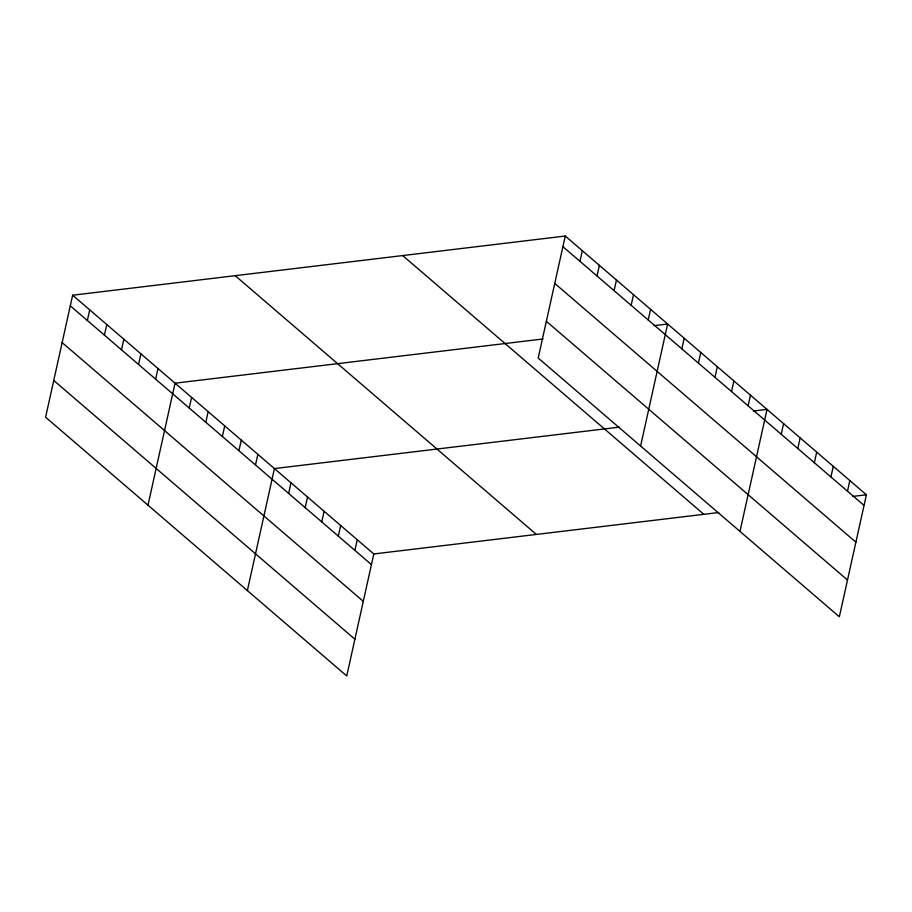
<?xml version="1.0" encoding="UTF-8"?>
<svg xmlns="http://www.w3.org/2000/svg" width="912" height="912" viewBox="0 0 912 912"><rect width="100%" height="100%" fill="white"/><g stroke="black" fill="none" stroke-linecap="round" stroke-linejoin="round"><path stroke-width="1.37" d="M72.652 295.214L45.6 417.206L346.742 675.963L373.795 553.96L72.652 295.214L565.258 236.037L866.4 494.794L839.348 616.786L538.205 358.04L565.258 236.037M87.358 320.5L89.707 309.875M104.424 335.16L106.772 324.535M121.49 349.82L123.838 339.196M138.556 364.481L140.904 353.856M155.621 379.141L157.97 368.528M147.995 505.191L175.036 383.188L543.016 338.979M189.24 408.04L191.6 397.415M205.804 422.267L208.164 411.654M222.368 436.506L224.728 425.881M238.933 450.733L241.292 440.108M255.497 464.972L257.857 454.347M247.369 590.577L274.421 468.574L619.362 427.135M288.625 493.426L290.974 482.801M305.189 507.665L307.538 497.04M321.754 521.892L324.102 511.267M338.318 536.119L340.666 525.506M354.871 550.358L357.23 539.733M579.964 261.322L582.323 250.697M597.029 275.983L599.378 265.358M614.095 290.643L616.444 280.03M631.161 305.315L633.509 294.69M648.227 319.975L650.575 309.35M640.6 446.014L667.641 324.011L654.098 325.641M681.845 348.863L684.205 338.249M698.41 363.101L700.769 352.477M714.974 377.329L717.334 366.704M731.538 391.567L733.898 380.942M748.102 405.794L750.462 395.17M739.974 531.4L767.026 409.397L753.472 411.027M781.231 434.26L783.579 423.635M797.795 448.487L800.143 437.863M814.359 462.715L816.707 452.101M830.923 476.953L833.272 466.328M847.487 491.18L849.836 480.556M373.795 553.96L718.736 512.533M852.857 496.413L866.4 494.794M562.898 246.662L864.04 505.419M554.747 283.415L855.901 542.173M546.356 321.286L847.499 580.032M402.694 255.565L703.836 514.322M235.205 275.686L536.359 534.432M70.292 305.828L371.435 564.585M62.141 342.593L363.295 601.339M53.751 380.452L354.893 639.209"/></g></svg>
